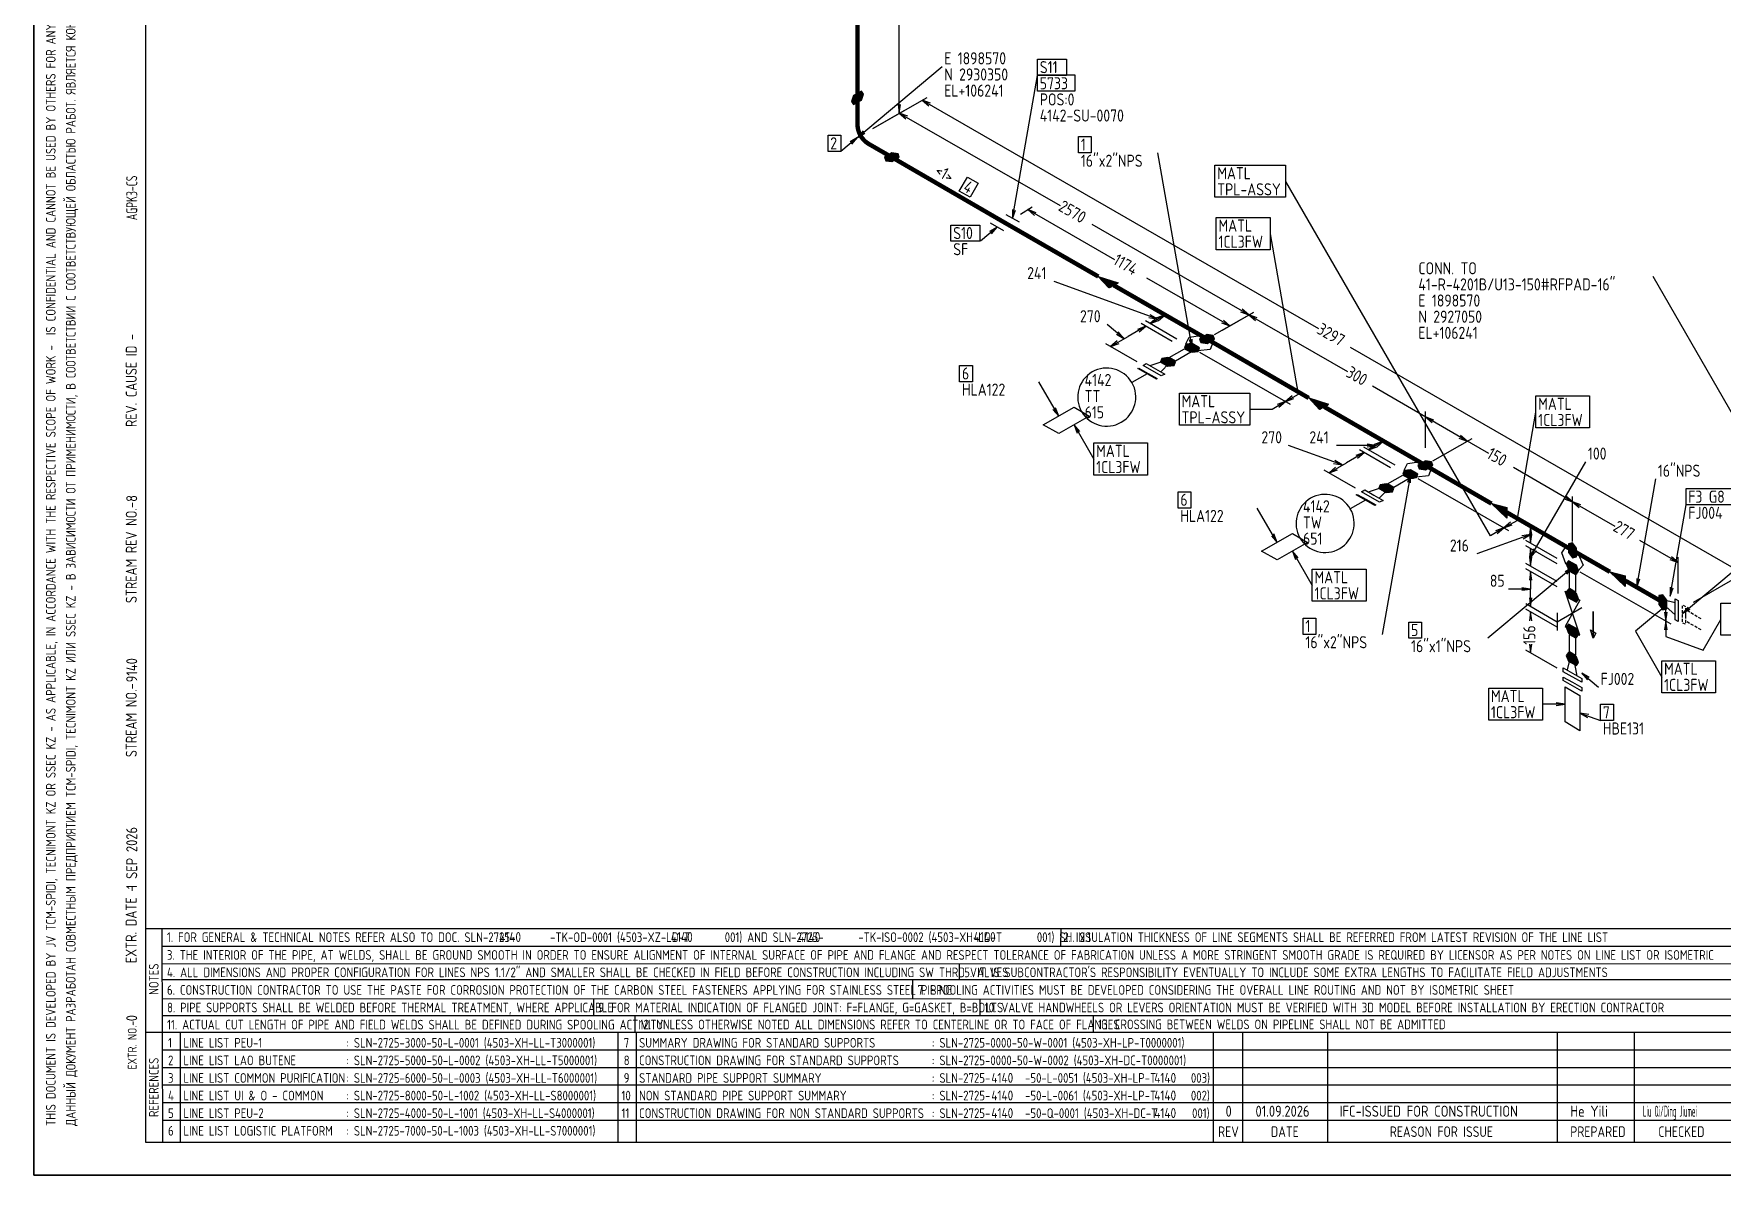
# Model space of a CAD drawing. Extents: x 0 to 594, y 0 to 420.
# Drawn here: x 0 to 383.5, y 0 to 259.4 of the extents above; entities that cross this region are included whole.
import ezdxf

# ---------------------------------------------------------------- set-up
doc = ezdxf.new("R2010")
doc.units = 0
doc.header["$MEASUREMENT"] = 0
doc.linetypes.add('BORDER_2012_SLN$0$8001.Solid', pattern=[0])
doc.linetypes.add('GT100', pattern=[1, 0.666667, -0.333333])
for name, color, linetype, lineweight in [('BORDER_2012_SLN$0$BG_01', 7, 'BORDER_2012_SLN$0$8001.Solid', 25), ('BORDER_2012_SLN$0$BG_02', 7, 'BORDER_2012_SLN$0$8001.Solid', 25), ('BORDER_2012_SLN$0$BG_Level_1', 7, 'BORDER_2012_SLN$0$8001.Solid', 25), ('BORDER_2012_SLN$0$Level_1', 7, 'BORDER_2012_SLN$0$8001.Solid', 25), ('BORDER_2012_SLN$0$Level_18', 7, 'BORDER_2012_SLN$0$8001.Solid', 25)]:
    doc.layers.add(name, color=color, linetype=linetype, lineweight=lineweight)
doc.layers.add('GT_1', color=7, linetype='Continuous')
doc.styles.add('BORDER_2012_SLN$0$GOST type A', font='GOST type A')
doc.styles.add('HTX1', font='')
doc.styles.get('HTX1').set_extended_font_data('GOST type A')

# ---------------------------------------------------------------- blocks, each defined once
blk = doc.blocks.new('BORDER_2012_SLN')
at = {"layer": 'BORDER_2012_SLN$0$BG_Level_1', "color": 7, "lineweight": -3}
for p, q in [((402.7, 56), (25.4, 56)), ((29.11, 56), (29.22, 7.5)), ((233.25, 56), (233.24, 52)), ((402.7, 52), (29.1, 52)), ((402.7, 47.99), (29.16, 48.01)), ((210.22, 48), (210.22, 44.42)), ((402.7, 44.41), (29.17, 44.42)), ((199.61, 44.42), (199.61, 40.02)), ((402.7, 39.96), (29.15, 40.07)), ((127.1, 40.04), (127.1, 36.23)), ((214.87, 40.02), (214.87, 36.23)), ((136.5, 36.23), (136.5, 32.43)), ((240.64, 36.23), (240.64, 32.43)), ((33.22, 32.43), (33.22, 7.59)), ((132.63, 32.43), (132.63, 7.6)), ((136.8, 32.43), (136.8, 7.59))]:
    blk.add_line(p, q, dxfattribs=at)
at = {"layer": 'BORDER_2012_SLN$0$Level_1', "color": 7, "lineweight": -3}
for p, q in [((25.4, 412.5), (25.4, 7.5)), ((402.7, 36.23), (29.15, 36.23)), ((402.7, 32.43), (25.4, 32.43)), ((267.9, 32.43), (267.91, 7.5)), ((274.59, 7.5), (274.59, 32.43)), ((293.91, 7.5), (293.91, 32.43)), ((346.11, 7.5), (346.11, 32.43)), ((363.55, 7.5), (363.55, 32.43)), ((402.7, 28.43), (29.17, 28.43)), ((402.7, 24.43), (29.18, 24.43)), ((402.7, 20.43), (29.19, 20.43)), ((402.7, 16.43), (29.2, 16.43)), ((402.7, 12.43), (29.2, 12.43)), ((25.4, 7.5), (588.6, 7.5))]:
    blk.add_line(p, q, dxfattribs=at)
at = {"layer": 'BORDER_2012_SLN$0$Level_18', "color": 7, "lineweight": -3, "flags": 128}
blk.add_lwpolyline([(0, 0), (0, 420), (594, 420), (594, 0)], close=True, dxfattribs=at)
at = {"color": 7, "char_height": 2.2, "attachment_point": 1, "style": 'BORDER_2012_SLN$0$GOST type A'}
for s, insert in [('{\\l\\fGOST type A|b0|i0;\\T1;1}', (30.5, 31.2)), ('{\\l\\fGOST type A|b0|i0;\\T1;: SLN-2725-3000-50-L-0001 (4503-XH-LL-T3000001)}', (71, 31.2)), ('{\\l\\fGOST type A|b0|i0;\\T1;7}', (134, 31.2)), ('{\\l\\fGOST type A|b0|i0;\\T1;SUMMARY DRAWING FOR STANDARD SUPPORTS}', (137.5, 31.2)), ('{\\l\\fGOST type A|b0|i0;\\T1;: SLN-2725-0000-50-W-0001 (4503-XH-LP-T0000001)}', (204, 31.2)), ('{\\l\\fGOST type A|b0|i0;\\T1;2}', (30.5, 27.2)), ('{\\l\\fGOST type A|b0|i0;\\T1;LINE LIST LAO BUTENE}', (34, 27.2)), ('{\\l\\fGOST type A|b0|i0;\\T1;: SLN-2725-5000-50-L-0002 (4503-XH-LL-T5000001)}', (71, 27.2)), ('{\\l\\fGOST type A|b0|i0;\\T1;8}', (134, 27.2)), ('{\\l\\fGOST type A|b0|i0;\\T1;CONSTRUCTION DRAWING FOR STANDARD SUPPORTS}', (137.5, 27.2)), ('{\\l\\fGOST type A|b0|i0;\\T1;: SLN-2725-0000-50-W-0002 (4503-XH-DC-T0000001)}', (204, 27.2)), ('{\\l\\fGOST type A|b0|i0;\\T1;3}', (30.5, 23.2)), ('{\\l\\fGOST type A|b0|i0;\\T1;LINE LIST COMMON PURIFICATION}', (34, 23.2)), ('{\\l\\fGOST type A|b0|i0;\\T1;: SLN-2725-6000-50-L-0003 (4503-XH-LL-T6000001)}', (71, 23.2)), ('{\\l\\fGOST type A|b0|i0;\\T1;9}', (134, 23.2)), ('{\\C256;STANDARD PIPE SUPPORT SUMMARY}', (137.5, 23.2)), ('{\\fGOST type A|b0|i0|c0|p34;: SLN-2725-       -50-L-0051 (4503-XH-LP-T       003)}', (204, 23.2)), ('{\\l\\fGOST type A|b0|i0;\\T1;4}', (30.5, 19.2)), ('{\\l\\fGOST type A|b0|i0;\\T1;LINE LIST UI & O - COMMON}', (34, 19.2)), ('{\\l\\fGOST type A|b0|i0;\\T1;: SLN-2725-8000-50-L-1002 (4503-XH-LL-S8000001)}', (71, 19.2)), ('{\\l\\fGOST type A|b0|i0;\\T1;10}', (133.5, 19.2)), ('{\\l\\fGOST type A|b0|i0;\\T1;NON STANDARD PIPE SUPPORT SUMMARY}', (137.5, 19.2)), ('{\\fGOST type A|b0|i0|c0|p34;: SLN-2725-       -50-L-0061 (4503-XH-LP-T       002)}', (204, 19.2)), ('{\\l\\fGOST type A|b0|i0;\\T1;: SLN-2725-4000-50-L-1001 (4503-XH-LL-S4000001)}', (71, 15.2)), ('{\\fGOST type A|b0|i0|c0|p34;: SLN-2725-       -50-Q-0001 (4503-XH-DC-T       001)}', (204, 15.2)), ('{\\l\\fGOST type A|b0|i0;\\T1;5}', (30.5, 15.2)), ('{\\l\\fGOST type A|b0|i0;\\T1;LINE LIST PEU-2}', (34, 15.2)), ('{\\l\\fGOST type A|b0|i0;\\T1;11}', (133.5, 15.2)), ('{\\C256;CONSTRUCTION DRAWING FOR NON STANDARD SUPPORTS}', (137.5, 15.2)), ('{\\l\\fGOST type A|b0|i0;\\T1;6}', (30.5, 11.2)), ('{\\l\\fGOST type A|b0|i0;\\T1;LINE LIST LOGISTIC PLATFORM}', (34, 11.2)), ('{\\l\\fGOST type A|b0|i0;\\T1;: SLN-2725-7000-50-L-1003 (4503-XH-LL-S7000001)}', (71, 11.2))]:
    blk.add_mtext(s, dxfattribs=dict(at, insert=insert))
at = {"layer": 'BORDER_2012_SLN$0$BG_01', "color": 7, "attachment_point": 1, "rotation": 90, "style": 'BORDER_2012_SLN$0$GOST type A'}
for s, insert, char_height in [('{\\fGOST type A|b0|i0|c134|p34;\\W1.01;ДАННЫЙ ДОКУМЕНТ РАЗРАБОТАН СОВМЕСТНЫМ ПРЕДПРИЯТИЕМ \\fGOST type A|b0|i0|c0|p34;TCM-SPIDI, TECNIMONT KZ \\fGOST type A|b0|i0|c134|p34;ИЛИ \\fGOST type A|b0|i0|c0|p34;SSEC KZ - \\fGOST type A|b0|i0|c134|p34;В ЗАВИСИМОСТИ ОТ ПРИМЕНИМОСТИ\\fGOST type A|b0|i0|c0|p34;, \\fGOST type A|b0|i0|c134|p34;В СООТВЕТСТВИИ С СООТВЕТСТВУЮЩЕЙ ОБЛАСТЬЮ РАБОТ\\fGOST type A|b0|i0|c0|p34;. \\fGOST type A|b0|i0|c134|p34;ЯВЛЯЕТСЯ КОНФИДЕНЦИАЛЬНЫМ И НЕ МОЖЕТ БЫТЬ ИСПОЛЬЗОВАН ДРУГИМИ ЛИЦАМИ ДЛЯ КАКИХ\\fGOST type A|b0|i0|c0|p34;-\\fGOST type A|b0|i0|c134|p34;ЛИБО ЦЕЛЕЙ\\fGOST type A|b0|i0|c0|p34;, \\fGOST type A|b0|i0|c134|p34;КРОМЕ ПРОЕКТА \\fGOST type A|b0|i0|c0|p34;SILLENO.}', (7.3, 11.21), 2.2), ('{\\l\\fGOST type A|b0|i0;\\T1;EXTR. DATE -}', (20.86, 48.18), 2.5), ('{\\l\\fGOST type A|b0|i0;\\T1;EXTR. NO.-}', (21.36, 24.02), 2)]:
    blk.add_mtext(s, dxfattribs=dict(at, insert=insert, char_height=char_height))
at = {"layer": 'BORDER_2012_SLN$0$BG_01', "color": 7, "insert": (2.76, 11.2), "char_height": 2.2, "attachment_point": 1, "rotation": 90, "line_spacing_factor": 1.090909, "style": 'BORDER_2012_SLN$0$GOST type A'}
blk.add_mtext('{\\fGOST type A|b0|i0|c0|p34;\\W1.01;THIS DOCUMENT IS DEVELOPED BY JV TCM-SPIDI, TECNIMONT KZ OR SSEC KZ - AS APPLICABLE, IN ACCORDANCE WITH THE RESPECTIVE SCOPE OF WORK -  IS CONFIDENTIAL AND CANNOT BE USED BY OTHERS FOR ANY PURPOSE OTHER THAN THE SILLENO PROJECT}', dxfattribs=at)
at = {"layer": 'BORDER_2012_SLN$0$BG_02', "color": 7, "char_height": 2.5, "attachment_point": 1, "rotation": 90, "style": 'BORDER_2012_SLN$0$GOST type A'}
for s, insert in [('{\\l\\fGOST type A|b0|i0;\\T1;REV. CAUSE ID - }', (20.9, 170)), ('{\\l\\fGOST type A|b0|i0;\\T1;STREAM REV NO.-}', (20.9, 130)), ('{\\l\\fGOST type A|b0|i0;\\T1;STREAM NO.-}', (20.9, 95))]:
    blk.add_mtext(s, dxfattribs=dict(at, insert=insert))
at = {"layer": 'BORDER_2012_SLN$0$BG_Level_1', "color": 7, "attachment_point": 1, "style": 'BORDER_2012_SLN$0$GOST type A'}
for s, insert, char_height in [('{\\fGOST type A|b0|i0|c0|p34;\\C256; 1. FOR GENERAL & TECHNICAL NOTES REFER ALSO TO DOC. SLN-2725-       -TK-OD-0001 (4503-XZ-LD-T       001) AND SLN-2725-       -TK-ISO-0002 (4503-XH-LD-T       001) SH. 2.1}', (29.11, 55.19), 2.2), ('{\\fGOST type A|b0|i0|c0|p34;\\C256;2. INSULATION THICKNESS OF LINE SEGMENTS SHALL BE REFERRED FROM LATEST REVISION OF THE LINE LIST}', (233.84, 55.19), 2.2), ('{\\fGOST type A|b0|i0|c0|p34;\\C256; 3. THE INTERIOR OF THE PIPE, AT WELDS, SHALL BE GROUND SMOOTH IN ORDER TO ENSURE ALIGNMENT OF INTERNAL SURFACE OF PIPE AND FLANGE AND RESPECT TOLERANCE OF FABRICATION UNLESS A MORE STRINGENT SMOOTH GRADE IS REQUIRED BY LICENSOR AS PER NOTES ON LINE LIST OR ISOMETRIC}', (29.12, 51.15), 2.2), ('{\\fGOST type A|b0|i0|c0|p34;\\C256; 4. ALL DIMENSIONS AND PROPER CONFIGURATION FOR LINES NPS 1.1/2" AND SMALLER SHALL BE CHECKED IN FIELD BEFORE CONSTRUCTION INCLUDING SW THRD VALVES}', (29.13, 47.2), 2.2), ("{\\C256; 5. IT IS SUBCONTRACTOR'S RESPONSIBILITY EVENTUALLY TO INCLUDE SOME EXTRA LENGTHS TO FACILITATE FIELD ADJUSTMENTS}", (210.22, 47.2), 2.2), ('{\\C256; 6. CONSTRUCTION CONTRACTOR TO USE THE PASTE FOR CORROSION PROTECTION OF THE CARBON STEEL FASTENERS APPLYING FOR STAINLESS STEEL PIPING}', (29.14, 43.2), 2.2), ('{\\C256; 7. SPOOLING ACTIVITIES MUST BE DEVELOPED CONSIDERING THE OVERALL LINE ROUTING AND NOT BY ISOMETRIC SHEET}', (199.61, 43.2), 2.2), ('{\\C256; 8. PIPE SUPPORTS SHALL BE WELDED BEFORE THERMAL TREATMENT, WHERE APPLICABLE}', (29.15, 39.2), 2.2), ('{\\C256; 9. FOR MATERIAL INDICATION OF FLANGED JOINT: F=FLANGE, G=GASKET, B=BOLTS}', (127.1, 39.2), 2.2), ('{\\C256; 10. VALVE HANDWHEELS OR LEVERS ORIENTATION MUST BE VERIFIED WITH 3D MODEL BEFORE INSTALLATION BY ERECTION CONTRACTOR}', (214.87, 39.2), 2.2), ('{\\C256; 11. ACTUAL CUT LENGTH OF PIPE AND FIELD WELDS SHALL BE DEFINED DURING SPOOLING ACTIVITY}', (29.16, 35.32), 2.2), ('{\\C256; 12. UNLESS OTHERWISE NOTED ALL DIMENSIONS REFER TO CENTERLINE OR TO FACE OF FLANGES}', (136.5, 35.35), 2.2), ('{\\C256; 13. CROSSING BETWEEN WELDS ON PIPELINE SHALL NOT BE ADMITTED}', (240.64, 35.38), 2.2), ('{\\l\\fGOST type A|b0|i0;\\T1;LINE LIST PEU-1}', (34, 31.2), 2.2), ('{\\l\\fGOST type A|b0|i0;\\T1;REV}', (269, 11.1), 2.4), ('{\\l\\fGOST type A|b0|i0;\\T1;DATE}', (281, 11.1), 2.4), ('{\\l\\fGOST type A|b0|i0;\\T1;REASON FOR ISSUE}', (308, 11.1), 2.4), ('{\\l\\fGOST type A|b0|i0;\\T1;PREPARED}', (349, 11.1), 2.4), ('{\\l\\fGOST type A|b0|i0;\\T1;CHECKED}', (369, 11.1), 2.4)]:
    blk.add_mtext(s, dxfattribs=dict(at, insert=insert, char_height=char_height))
at = {"layer": 'BORDER_2012_SLN$0$BG_Level_1', "color": 7, "char_height": 2.2, "attachment_point": 1, "rotation": 90, "style": 'BORDER_2012_SLN$0$GOST type A'}
for s, insert in [('{\\l\\fGOST type A|b0|i0;\\T1;NOTES}', (26.15, 40.99)), ('{\\l\\fGOST type A|b0|i0;\\T1;REFERENCES}', (26.15, 13.23))]:
    blk.add_mtext(s, dxfattribs=dict(at, insert=insert))

msp = doc.modelspace()

# ---------------------------------------------------------------- linework, layer by layer
at = {"layer": 'GT_1', "flags": 128}
for points in [[(0, 0), (594, 0), (594, 420), (0, 420), (0, 0)], [(196.6, 241.3), (196.6, 288.5)], [(228, 253.6), (234.6, 253.6), (234.6, 249.9), (228, 249.9), (228, 253.6)], [(187.1, 235.8), (206.3, 251.9)], [(222.3, 217.4), (228, 249.9)], [(228, 250), (236.5, 250), (236.5, 246.3), (228, 246.3), (228, 250)], [(186.2, 245.3), (185.7, 244), (186.2, 243.3), (188, 244.3), (188.5, 245.6), (188, 246.3), (186.2, 245.3)], [(186.74, 245.6), (188.5, 245.6)], [(187.1, 245.8), (188.357, 245.8)], [(187.46, 246), (188.214, 246)], [(185.7, 244), (187.46, 244)], [(185.777, 244.2), (187.82, 244.2)], [(185.843, 243.8), (187.1, 243.8)], [(185.854, 244.4), (188.038, 244.4)], [(185.931, 244.6), (188.115, 244.6)], [(185.986, 243.6), (186.74, 243.6)], [(186.008, 244.8), (188.192, 244.8)], [(186.085, 245), (188.269, 245)], [(186.162, 245.2), (188.346, 245.2)], [(186.38, 245.4), (188.423, 245.4)], [(190.6, 237.8), (202.9, 244.9)], [(190.6, 237.8), (197.7, 241.9)], [(190.6, 237.8), (197.7, 241.9)], [(196.3, 243.3), (196.6, 241.3), (196.9, 243.3)], [(203.7, 243.6), (201.8, 244.3), (203.3, 243)], [(201.8, 244.3), (291.8, 192.4)], [(198.5, 240.6), (196.6, 241.3), (198.1, 240)], [(196.6, 241.3), (233.1, 220.3)], [(180.4, 236.3), (183.3, 236.3), (183.3, 232.6), (180.4, 232.6), (180.4, 236.3)], [(187.1, 235.8), (183.3, 232.6)], [(185.8, 234.3), (187.1, 235.8), (185.4, 234.8)], [(188.4, 237.3), (187.1, 235.8), (188.8, 236.8)], [(237.3, 236), (240.2, 236), (240.2, 232.3), (237.3, 232.3), (237.3, 236)], [(193.2, 231.3), (193.5, 230.5), (194.9, 230.3), (196.6, 231.3), (196.3, 232.1), (194.9, 232.3), (193.2, 231.3)], [(193.238, 231.2), (196.43, 231.2)], [(193.313, 231), (196.09, 231)], [(193.37, 231.4), (196.563, 231.4)], [(193.388, 230.8), (195.75, 230.8)], [(193.463, 230.6), (195.41, 230.6)], [(193.71, 231.6), (196.488, 231.6)], [(194.05, 231.8), (196.413, 231.8)], [(194.2, 230.4), (195.07, 230.4)], [(194.39, 232), (196.338, 232)], [(194.73, 232.2), (195.6, 232.2)], [(263.1, 188), (255.3, 232.3)], [(212.1, 226.8), (214.5, 225.4), (212.7, 222.2), (210.2, 223.6), (212.1, 226.8)], [(268.3, 229.5), (284.3, 229.5), (284.3, 222.2), (268.3, 222.2), (268.3, 229.5)], [(330.9, 145.3), (284.4, 225.8)], [(222.3, 219.4), (222.3, 217.4), (223, 219.3)], [(224.1, 218.4), (226.8, 220)], [(227.7, 218.7), (225.8, 219.4), (227.3, 218.1)], [(225.8, 219.4), (245.5, 208.1)], [(208.3, 215.9), (214.9, 215.9), (214.9, 212.2), (208.3, 212.2), (208.3, 215.9)], [(218.8, 215.4), (215, 212.2)], [(217.5, 213.9), (218.8, 215.4), (217.1, 214.4)], [(220.3, 214.6), (217.3, 216.3)], [(220.3, 214.6), (217.3, 216.3)], [(220.8, 218.3), (223.8, 216.6)], [(220.8, 218.3), (223.8, 216.6)], [(276, 195.5), (240.4, 216)], [(268.6, 217.6), (280.8, 217.6), (280.8, 210.3), (268.6, 210.3), (268.6, 217.6)], [(287.3, 177.5), (280.9, 213.9)], [(245.3, 202.2), (244.2, 201.6), (241.8, 204.2), (246.3, 202.8), (244.3, 201.6), (242.2, 204), (246.2, 202.7), (244.5, 201.7), (242.5, 203.8), (246.1, 202.6), (244.6, 201.8), (242.9, 203.6), (245.9, 202.6), (244.7, 201.9), (243.2, 203.4), (245.8, 202.5), (244.9, 202), (243.5, 203.2), (245.6, 202.4), (245, 202), (243.8, 203.1), (245.5, 202.3), (245.2, 202.1), (244.2, 202.9), (245.4, 202.2), (245.3, 202.2), (241.8, 204.2)], [(271.7, 193), (252.8, 203.8)], [(374.5, 127.6), (399.8, 148.8), (367.8, 204.2)], [(255.3, 194.5), (231.8, 203.1)], [(263, 192), (255.9, 196.1)], [(268.2, 191), (277.1, 196.1)], [(270, 192), (277.1, 196.1)], [(274.1, 196.2), (276, 195.5), (274.5, 196.8)], [(247.6, 190.1), (243.8, 193.3)], [(252.6, 192.9), (248.6, 190.6)], [(251.1, 191.6), (252.6, 192.9), (250.7, 192.2)], [(258.6, 189.4), (251.5, 193.5)], [(259.6, 190), (252.5, 194.1)], [(253.3, 194.9), (255.3, 194.5), (253.6, 195.5)], [(255.1, 194.8), (253.6, 193.5), (255.5, 194.2)], [(253.6, 193.5), (255.3, 194.5)], [(255.5, 194.2), (257, 195.5), (255.1, 194.8)], [(257, 195.5), (255.3, 194.5)], [(268.2, 191), (272.7, 193.6)], [(269.8, 193.7), (271.7, 193), (270.2, 194.3)], [(277.9, 194.8), (276, 195.5), (277.5, 194.2)], [(276, 195.5), (298.4, 182.6)], [(250.6, 184.8), (243.5, 188.9)], [(244.6, 188.3), (248.6, 190.6)], [(246.1, 189.6), (244.6, 188.3), (246.5, 189)], [(245.9, 191.1), (247.6, 190.1), (246.3, 191.6)], [(263.1, 187), (264.5, 187.2), (264.8, 188), (263.1, 189), (261.7, 188.8), (261.4, 188), (263.1, 187)], [(261.4, 188), (264.8, 188)], [(261.475, 188.2), (264.46, 188.2)], [(261.55, 188.4), (264.12, 188.4)], [(261.625, 188.6), (263.78, 188.6)], [(266.5, 190), (267.8, 189.2), (267.2, 187.6), (264.4, 187.3), (261.7, 188.9), (262.4, 190.4), (265, 190.8), (266.5, 190)], [(261.7, 188.8), (263.44, 188.8)], [(262.4, 189.9), (263.1, 188), (263.1, 190)], [(264.8, 190), (265.1, 189.2), (266.5, 189), (268.2, 190), (267.9, 190.8), (266.5, 191), (264.8, 190)], [(264.8, 190), (268.2, 190)], [(264.875, 189.8), (267.86, 189.8)], [(264.95, 189.6), (267.52, 189.6)], [(265.025, 189.4), (267.18, 189.4)], [(265.1, 189.2), (266.84, 189.2)], [(265.14, 190.2), (268.125, 190.2)], [(265.48, 190.4), (268.05, 190.4)], [(265.82, 190.6), (267.975, 190.6)], [(266.16, 190.8), (267.9, 190.8)], [(388.2, 136.7), (299.1, 188.1)], [(254.8, 183.2), (256.9, 182), (256.1, 181.6), (252, 184), (252.7, 184.4), (254.8, 183.2)], [(255.9, 182.5), (258, 184.6), (257.1, 185.1), (253.5, 183.9)], [(257.6, 183.8), (259, 184), (259.3, 184.8), (257.6, 185.8), (256.2, 185.6), (255.9, 184.8), (257.6, 183.8)], [(255.9, 184.8), (259.3, 184.8)], [(255.975, 185), (258.96, 185)], [(256.05, 185.2), (258.62, 185.2)], [(256.125, 185.4), (258.28, 185.4)], [(256.2, 185.6), (257.94, 185.6)], [(256.24, 184.6), (259.225, 184.6)], [(256.58, 184.4), (259.15, 184.4)], [(256.92, 184.2), (259.075, 184.2)], [(262.1, 187.4), (262.8, 187), (259.3, 185), (257.9, 185.8), (261.4, 187.8), (262.1, 187.4)], [(261.74, 187.8), (264.725, 187.8)], [(262.08, 187.6), (264.65, 187.6)], [(262.42, 187.4), (264.575, 187.4)], [(262.76, 187.2), (264.5, 187.2)], [(264.8, 187), (285.4, 175.2)], [(264.8, 187), (285.4, 175.2)], [(210.3, 184), (213.2, 184), (213.2, 180.3), (210.3, 180.3), (210.3, 184)], [(232.8, 172.5), (228.3, 180.3)], [(252.9, 182.1), (249.4, 180.1)], [(253.1, 182.2), (255.2, 181), (255, 180.9), (250.8, 183.3), (251, 183.4), (253.1, 182.2)], [(257.26, 184), (259, 184)], [(260.2, 177.7), (276.2, 177.7), (276.2, 170.4), (260.2, 170.4), (260.2, 177.7)], [(284.3, 175.8), (287.3, 177.5)], [(285.8, 177.1), (284.3, 175.8), (286.2, 176.5)], [(293.1, 174.6), (292, 174), (289.6, 176.6), (294.1, 175.2), (292.1, 174), (290, 176.4), (294, 175.1), (292.3, 174.1), (290.3, 176.2), (293.9, 175), (292.4, 174.2), (290.7, 176), (293.7, 175), (292.5, 174.3), (291, 175.8), (293.6, 174.9), (292.7, 174.4), (291.3, 175.6), (293.4, 174.8), (292.8, 174.4), (291.6, 175.5), (293.3, 174.7), (293, 174.5), (292, 175.3), (293.2, 174.6), (293.1, 174.6), (289.6, 176.6)], [(325.6, 166.8), (304.1, 179.3)], [(341.2, 177.1), (353.4, 177.1), (353.4, 169.8), (341.2, 169.8), (341.2, 177.1)], [(238, 173.5), (239.7, 172.5), (232.8, 168.5), (229.3, 170.5), (236.3, 174.5), (238, 173.5)], [(231.5, 174), (232.8, 172.5), (232.1, 174.4)], [(281.3, 174), (276.3, 174)], [(284.3, 175.8), (281.3, 174)], [(282.8, 174.5), (284.3, 175.8), (282.4, 175.1)], [(316.1, 165.3), (316.1, 173.5)], [(336.9, 148.8), (341.2, 173.4)], [(237.6, 169), (236.3, 170.5), (237, 168.6)], [(236.3, 170.5), (240.8, 162.7)], [(318, 171.6), (316.1, 172.3), (317.6, 171)], [(316.1, 172.3), (330.4, 164.1)], [(240.8, 166.4), (253, 166.4), (253, 159.1), (240.8, 159.1), (240.8, 166.4)], [(297.2, 161.4), (285, 165.8)], [(304.9, 165.8), (295.9, 165.8)], [(309.2, 161.3), (302.1, 165.4)], [(302.9, 165.5), (304.9, 165.8), (302.9, 166.1)], [(304.7, 166.1), (303.2, 164.8), (305.1, 165.5)], [(303.2, 164.8), (304.9, 165.8)], [(305.1, 165.5), (306.6, 166.8), (304.7, 166.1)], [(306.6, 166.8), (304.9, 165.8)], [(312.6, 163.3), (305.5, 167.4)], [(317.8, 162.3), (326.7, 167.4)], [(323.7, 167.5), (325.6, 166.8), (324.1, 168.1)], [(294.2, 159.6), (298.2, 161.9)], [(295.2, 161.7), (297.2, 161.4), (295.5, 162.4)], [(302.2, 164.2), (298.2, 161.9)], [(300.7, 162.9), (302.2, 164.2), (300.3, 163.5)], [(308.2, 160.7), (301.1, 164.8)], [(316.1, 161.3), (317.4, 160.5), (316.8, 158.9), (314, 158.6), (311.3, 160.2), (312, 161.7), (314.6, 162.1), (316.1, 161.3)], [(314.4, 161.3), (314.7, 160.5), (316.1, 160.3), (317.8, 161.3), (317.5, 162.1), (316.1, 162.3), (314.4, 161.3)], [(314.438, 161.2), (317.63, 161.2)], [(314.57, 161.4), (317.763, 161.4)], [(314.91, 161.6), (317.688, 161.6)], [(315.25, 161.8), (317.613, 161.8)], [(315.59, 162), (317.538, 162)], [(315.93, 162.2), (316.8, 162.2)], [(340, 140.4), (352.5, 162.1)], [(300.2, 156.1), (293.1, 160.2)], [(295.7, 160.9), (294.2, 159.6), (296.1, 160.3)], [(312.7, 159.3), (306.3, 122.9)], [(311.7, 158.7), (312.4, 158.3), (308.9, 156.3), (307.5, 157.1), (311, 159.1), (311.7, 158.7)], [(312.7, 158.3), (314.1, 158.5), (314.4, 159.3), (312.7, 160.3), (311.3, 160.1), (311, 159.3), (312.7, 158.3)], [(311.037, 159.4), (314.23, 159.4)], [(311.112, 159.6), (313.89, 159.6)], [(311.17, 159.2), (314.362, 159.2)], [(311.187, 159.8), (313.55, 159.8)], [(311.262, 160), (313.21, 160)], [(311.51, 159), (314.287, 159)], [(311.85, 158.8), (314.212, 158.8)], [(312, 160.2), (312.87, 160.2)], [(312.7, 157.3), (312.7, 159.3), (312, 157.4)], [(312.19, 158.6), (314.137, 158.6)], [(312.53, 158.4), (313.4, 158.4)], [(314.4, 158.3), (335, 146.5)], [(314.4, 158.3), (335, 146.5)], [(314.513, 161), (317.29, 161)], [(314.588, 160.8), (316.95, 160.8)], [(314.663, 160.6), (316.61, 160.6)], [(315.4, 160.4), (316.27, 160.4)], [(349.5, 153), (336.1, 160.8)], [(364.1, 133.6), (368.4, 158.2)], [(259.9, 155.3), (262.8, 155.3), (262.8, 151.6), (259.9, 151.6), (259.9, 155.3)], [(302.7, 153.5), (304.8, 152.3), (304.6, 152.2), (300.4, 154.6), (300.6, 154.7), (302.7, 153.5)], [(304.4, 154.5), (306.5, 153.3), (305.7, 152.9), (301.6, 155.3), (302.3, 155.7), (304.4, 154.5)], [(305.5, 153.8), (307.6, 155.9), (306.7, 156.4), (303.1, 155.2)], [(307.2, 155.1), (308.6, 155.3), (308.9, 156.1), (307.2, 157.1), (305.8, 156.9), (305.5, 156.1), (307.2, 155.1)], [(305.537, 156.2), (308.73, 156.2)], [(305.612, 156.4), (308.39, 156.4)], [(305.67, 156), (308.862, 156)], [(305.687, 156.6), (308.05, 156.6)], [(305.762, 156.8), (307.71, 156.8)], [(306.01, 155.8), (308.787, 155.8)], [(306.35, 155.6), (308.712, 155.6)], [(306.5, 157), (307.37, 157)], [(306.69, 155.4), (308.637, 155.4)], [(307.03, 155.2), (307.9, 155.2)], [(347.6, 153.7), (349.5, 153), (348, 154.3)], [(349.5, 146), (349.5, 154.2)], [(349.5, 144), (349.5, 154.2)], [(375.3, 156), (391.3, 156), (391.3, 152.3), (375.3, 152.3), (375.3, 156)], [(282.4, 143.8), (277.9, 151.6)], [(302.5, 153.4), (299, 151.4)], [(334.6, 150.6), (334.6, 149.3), (331.1, 152.6), (334.6, 151.7), (334.6, 149.5), (331.5, 152.4), (334.6, 151.6), (334.6, 149.6), (331.8, 152.2), (334.6, 151.5), (334.6, 149.8), (332.2, 152), (334.6, 151.3), (334.6, 150), (332.5, 151.8), (334.6, 151.2), (334.6, 150.1), (332.8, 151.6), (334.6, 151), (334.6, 150.3), (333.1, 151.5), (334.6, 150.8), (334.6, 150.4), (333.5, 151.3), (334.6, 150.7), (334.6, 150.6), (331.1, 152.6)], [(351.4, 152.3), (349.5, 153), (351, 151.7)], [(349.5, 153), (359.1, 147.5)], [(371.7, 131.6), (375.3, 152.3)], [(287.6, 144.8), (289.3, 143.8), (282.4, 139.8), (278.9, 141.8), (285.9, 145.8), (287.6, 144.8)], [(333.9, 147.1), (330.9, 145.3)], [(332.4, 145.8), (333.9, 147.1), (332, 146.4)], [(333.9, 147.1), (336.9, 148.8)], [(335.4, 148.4), (333.9, 147.1), (335.8, 147.8)], [(346, 144), (338.9, 148.1)], [(340.3, 145.5), (340, 147.5), (339.7, 145.5)], [(340, 147.5), (340, 145.6)], [(281.1, 145.3), (282.4, 143.8), (281.7, 145.7)], [(340, 145.6), (327.8, 141.2)], [(338.3, 144.6), (340, 145.6), (338, 145.3)], [(346, 140.1), (338.9, 144.2)], [(346, 138.9), (338.9, 143)], [(339.7, 145.6), (340, 143.6), (340.3, 145.6)], [(340.3, 140.4), (340, 142.4), (339.7, 140.4)], [(340, 143.6), (340, 145.6)], [(340, 142.4), (340, 140.4)], [(340.7, 142.3), (340, 140.4), (341.3, 141.9)], [(349.5, 142), (350.8, 141.2), (351.9, 138.6), (350.8, 137.3), (348, 138.9), (347.1, 141.4), (348, 142.8), (349.5, 142)], [(348.6, 141.5), (349.5, 140.3), (350.4, 140.5), (350.4, 142.5), (349.5, 143.7), (348.6, 143.5), (348.6, 141.5)], [(348.6, 143.4), (349.725, 143.4)], [(348.6, 143.2), (349.875, 143.2)], [(348.6, 143), (350.025, 143)], [(348.6, 142.8), (350.175, 142.8)], [(348.6, 142.6), (350.325, 142.6)], [(348.6, 142.4), (350.4, 142.4)], [(348.6, 142.2), (350.4, 142.2)], [(348.6, 142), (350.4, 142)], [(349.05, 143.6), (349.575, 143.6)], [(373.5, 139.2), (364.8, 144.2)], [(287.2, 140.3), (285.9, 141.8), (286.6, 139.9)], [(285.9, 141.8), (290.4, 134)], [(349.5, 138.1), (330.3, 122)], [(346, 134.9), (338.9, 139)], [(339.7, 140.4), (340, 138.4), (340.3, 140.4)], [(340, 138.4), (340, 140.4)], [(348.2, 136.6), (349.5, 138.1), (347.8, 137.1)], [(350.4, 136.6), (350.9, 137.3), (350.4, 138.6), (348.6, 139.6), (348.1, 138.9), (348.6, 137.6), (350.4, 136.6)], [(348.138, 138.8), (350.04, 138.8)], [(348.171, 139), (349.68, 139)], [(348.215, 138.6), (350.4, 138.6)], [(348.292, 138.4), (350.477, 138.4)], [(348.314, 139.2), (349.32, 139.2)], [(348.369, 138.2), (350.554, 138.2)], [(348.457, 139.4), (348.96, 139.4)], [(348.6, 141.8), (350.4, 141.8)], [(348.6, 141.6), (350.4, 141.6)], [(348.675, 141.4), (350.4, 141.4)], [(348.825, 141.2), (350.4, 141.2)], [(348.975, 141), (350.4, 141)], [(349.125, 140.8), (350.4, 140.8)], [(349.275, 140.6), (350.4, 140.6)], [(349.425, 140.4), (349.95, 140.4)], [(371.6, 139.9), (373.5, 139.2), (372, 140.5)], [(373.5, 132.2), (373.5, 140.4)], [(290.4, 137.7), (302.6, 137.7), (302.6, 130.4), (290.4, 130.4), (290.4, 137.7)], [(346, 133.7), (338.9, 137.8)], [(340.3, 135.2), (340, 137.2), (339.7, 135.2)], [(340, 137.2), (340, 133.2)], [(348.446, 138), (350.631, 138)], [(348.523, 137.8), (350.708, 137.8)], [(348.6, 137.6), (350.785, 137.6)], [(349.5, 136.9), (350.2, 136.5), (350.2, 132.5), (348.8, 133.3), (348.8, 137.3), (349.5, 136.9)], [(348.96, 137.4), (350.862, 137.4)], [(349.32, 137.2), (350.829, 137.2)], [(349.68, 137), (350.686, 137)], [(350.04, 136.8), (350.543, 136.8)], [(351.2, 137.1), (371.8, 125.3)], [(351.2, 137.1), (371.8, 125.3)], [(361.5, 135.1), (361.5, 133.8), (358, 137.1), (361.5, 136.2), (361.5, 134), (358.4, 136.9), (361.5, 136.1), (361.5, 134.1), (358.7, 136.7), (361.5, 136), (361.5, 134.3), (359.1, 136.5), (361.5, 135.8), (361.5, 134.5), (359.4, 136.3), (361.5, 135.7), (361.5, 134.6), (359.7, 136.1), (361.5, 135.5), (361.5, 134.8), (360, 136), (361.5, 135.3), (361.5, 134.9), (360.4, 135.8), (361.5, 135.2), (361.5, 135.1), (358, 137.1)], [(364.1, 135.6), (364.1, 133.6), (364.8, 135.5)], [(377, 130.2), (389.3, 137.3)], [(340, 133.2), (335, 133.2)], [(338, 132.9), (340, 133.2), (338, 133.5)], [(339.7, 131.2), (340, 129.2), (340.3, 131.2)], [(340, 129.2), (340, 133.2)], [(349.5, 131.7), (351.2, 130.7), (347.8, 124.7), (351.2, 122.7), (347.8, 132.7), (349.5, 131.7)], [(350.4, 130.2), (350.9, 130.9), (350.4, 132.2), (348.6, 133.2), (348.1, 132.5), (348.6, 131.2), (350.4, 130.2)], [(348.138, 132.4), (350.04, 132.4)], [(348.171, 132.6), (349.68, 132.6)], [(348.215, 132.2), (350.4, 132.2)], [(348.292, 132), (350.477, 132)], [(348.314, 132.8), (349.32, 132.8)], [(348.369, 131.8), (350.554, 131.8)], [(348.446, 131.6), (350.631, 131.6)], [(348.457, 133), (348.96, 133)], [(348.523, 131.4), (350.708, 131.4)], [(348.6, 131.2), (350.785, 131.2)], [(348.96, 131), (350.862, 131)], [(349.32, 130.8), (350.829, 130.8)], [(349.68, 130.6), (350.686, 130.6)], [(350.04, 130.4), (350.543, 130.4)], [(369.1, 129.7), (370, 128.5), (370.9, 128.7), (370.9, 130.7), (370, 131.9), (369.1, 131.7), (369.1, 129.7)], [(369.1, 131.6), (370.225, 131.6)], [(369.1, 131.4), (370.375, 131.4)], [(369.1, 131.2), (370.525, 131.2)], [(369.1, 131), (370.675, 131)], [(369.1, 130.8), (370.825, 130.8)], [(369.1, 130.6), (370.9, 130.6)], [(369.1, 130.4), (370.9, 130.4)], [(369.55, 131.8), (370.075, 131.8)], [(372.8, 127.3), (370, 129.8), (370, 130.8), (372.8, 130.1)], [(371.7, 133.6), (371.7, 131.6), (372.4, 133.5)], [(373.5, 128.2), (373.5, 125.8), (372.8, 126.2), (372.8, 131), (373.5, 130.6), (373.5, 128.2)], [(288.3, 126.6), (291.2, 126.6), (291.2, 122.9), (288.3, 122.9), (288.3, 126.6)], [(346, 125.7), (338.9, 129.8)], [(346, 124.5), (338.9, 128.6)], [(340.3, 126), (340, 128), (339.7, 126)], [(340, 128), (340, 127.1)], [(351.6, 128.9), (346, 125.7)], [(346, 127.8), (346, 123.8)], [(354.2, 128.1), (354.2, 122), (353.6, 123.9), (354.8, 123.2), (354.2, 122), (354.2, 128.1)], [(370.7, 129.4), (363.8, 123.6), (369.8, 113.2)], [(369.1, 130.2), (370.9, 130.2)], [(369.1, 130), (370.9, 130)], [(369.1, 129.8), (370.9, 129.8)], [(369.175, 129.6), (370.9, 129.6)], [(369.325, 129.4), (370.9, 129.4)], [(369.475, 129.2), (370.9, 129.2)], [(369.625, 129), (370.9, 129)], [(369.775, 128.8), (370.9, 128.8)], [(369.925, 128.6), (370.45, 128.6)], [(370.4, 127.9), (370.7, 125.9), (371, 127.9)], [(370.7, 125.9), (370.7, 129.4)], [(375.8, 129.1), (374.5, 127.6), (376.2, 128.6)], [(383.2, 130), (399.2, 130), (399.2, 122.7), (383.2, 122.7), (383.2, 130)], [(312.3, 125.7), (315.2, 125.7), (315.2, 122), (312.3, 122), (312.3, 125.7)], [(350.4, 122.2), (350.9, 122.9), (350.4, 124.2), (348.6, 125.2), (348.1, 124.5), (348.6, 123.2), (350.4, 122.2)], [(348.138, 124.4), (350.04, 124.4)], [(348.171, 124.6), (349.68, 124.6)], [(348.215, 124.2), (350.4, 124.2)], [(348.292, 124), (350.477, 124)], [(348.314, 124.8), (349.32, 124.8)], [(348.369, 123.8), (350.554, 123.8)], [(348.446, 123.6), (350.631, 123.6)], [(348.457, 125), (348.96, 125)], [(348.523, 123.4), (350.708, 123.4)], [(348.6, 123.2), (350.785, 123.2)], [(349.5, 122.5), (350.2, 122.1), (350.2, 118.1), (348.8, 118.9), (348.8, 122.9), (349.5, 122.5)], [(348.96, 123), (350.862, 123)], [(349.32, 122.8), (350.829, 122.8)], [(371, 123.9), (370.7, 125.9), (370.4, 123.9)], [(370.7, 122.4), (379.2, 119.3), (383.2, 126.3)], [(370.7, 125.9), (370.7, 122.4)], [(346, 115.2), (338.9, 119.3)], [(339.7, 120.7), (340, 118.7), (340.3, 120.7)], [(340, 118.7), (340, 120.5)], [(349.68, 122.6), (350.686, 122.6)], [(350.04, 122.4), (350.543, 122.4)], [(349.5, 114.1), (351.6, 112.9), (351.6, 112), (347.4, 114.4), (347.4, 115.3), (349.5, 114.1)], [(350.4, 115.8), (350.9, 116.5), (350.4, 117.8), (348.6, 118.8), (348.1, 118.1), (348.6, 116.8), (350.4, 115.8)], [(348.138, 118), (350.04, 118)], [(348.171, 118.2), (349.68, 118.2)], [(348.215, 117.8), (350.4, 117.8)], [(348.292, 117.6), (350.477, 117.6)], [(350.6, 113.4), (349.9, 117.1), (349, 117.6), (348.3, 114.8)], [(348.314, 118.4), (349.32, 118.4)], [(348.369, 117.4), (350.554, 117.4)], [(348.446, 117.2), (350.631, 117.2)], [(348.457, 118.6), (348.96, 118.6)], [(348.523, 117), (350.708, 117)], [(348.6, 116.8), (350.785, 116.8)], [(348.96, 116.6), (350.862, 116.6)], [(349.32, 116.4), (350.829, 116.4)], [(349.68, 116.2), (350.686, 116.2)], [(350.04, 116), (350.543, 116)], [(369.8, 116.9), (382, 116.9), (382, 109.6), (369.8, 109.6), (369.8, 116.9)], [(349.5, 112), (351.6, 110.8), (351.6, 110), (347.4, 112.4), (347.4, 113.2), (349.5, 112)], [(353.3, 113.1), (351.6, 114.1), (352.9, 112.6)], [(351.6, 114.1), (355.4, 110.9)], [(330.5, 110.7), (342.7, 110.7), (342.7, 103.4), (330.5, 103.4), (330.5, 110.7)], [(349.5, 110), (351.2, 109), (351.2, 101), (347.8, 103), (347.8, 111), (349.5, 110)], [(347.8, 107), (342.8, 107)], [(345.8, 106.7), (347.8, 107), (345.8, 107.3)], [(353.2, 104.7), (351.2, 105), (352.9, 104)], [(351.2, 105), (355.9, 103.3)], [(355.9, 107), (358.8, 107), (358.8, 103.3), (355.9, 103.3), (355.9, 107)]]:
    msp.add_lwpolyline(points, dxfattribs=at)
at = {"layer": 'GT_1', "const_width": 1, "flags": 128}
for points in [[(187.1, 244.8), (187.1, 284.8)], [(187.1, 238.8), (187.1, 244.8)], [(194.9, 231.3), (189.7, 234.3)], [(220.6, 216.4), (194.9, 231.3)], [(241.8, 204.2), (220.6, 216.4)], [(266.5, 190), (245.3, 202.2)], [(289.6, 176.6), (266.5, 190)], [(316.1, 161.3), (293.1, 174.6)], [(331.1, 152.6), (316.1, 161.3)], [(349.5, 142), (334.6, 150.6)], [(358, 137.1), (349.5, 142)], [(370, 130.2), (361.5, 135.1)]]:
    msp.add_lwpolyline(points, dxfattribs=at)
msp.add_lwpolyline([(189.7, 234.3, -0.267786), (187.1, 238.8)], format="xyb", dxfattribs=at)
at = {"layer": 'GT_1', "flags": 128}
for points in [[(249.436, 180.1, 1), (238.004, 173.5, 1), (249.436, 180.1)], [(299.036, 151.4, 1), (287.604, 144.8, 1), (299.036, 151.4)]]:
    msp.add_lwpolyline(points, format="xyb", dxfattribs=at)
at = {"layer": 'GT_1', "linetype": 'GT100', "flags": 128}
for points in [[(375.2, 127.2), (375.2, 125.2), (374.5, 125.5), (374.5, 129.6), (375.2, 129.2), (375.2, 127.2)], [(378.7, 126.4), (375.2, 128.5)], [(378.7, 123.9), (375.2, 125.9)]]:
    msp.add_lwpolyline(points, dxfattribs=at)

# ---------------------------------------------------------------- block references
at = {"linetype": 'Continuous'}
msp.add_blockref('BORDER_2012_SLN', (0, 0), dxfattribs=at)

# ---------------------------------------------------------------- texts
at = {"linetype": 'Continuous', "style": 'HTX1', "width": 0.8}
msp.add_text('AGPK3-CS', height=2.5, rotation=89.99992, dxfattribs=at).set_placement((23.5, 217))
at = {"layer": 'GT_1', "style": 'HTX1'}
for s, height, width, p in [('E 1898570', 2.75, 1.02, (206.8, 252.4)), ('S11', 2.75, 1.02, (228.5, 250.4)), ('N 2930350', 2.75, 1.02, (206.8, 248.733)), ('5733', 2.75, 1.02, (228.5, 246.733)), ('EL+106241', 2.75, 1.02, (206.8, 245.067)), ('POS:0', 2.75, 1.02, (228.5, 243.067)), ('4142-SU-0070', 2.75, 1.02, (228.5, 239.4)), ('2', 2.75, 1.02, (180.914, 233.1)), ('1', 2.75, 1.02, (237.829, 232.8)), ('16"x2"NPS', 2.75, 1.02, (237.829, 229.133)), ('MATL', 2.75, 1.02, (268.814, 226.3)), ('TPL-ASSY', 2.75, 1.02, (268.814, 222.633)), ('S10', 2.75, 1.02, (208.843, 212.7)), ('MATL', 2.75, 1.02, (269.086, 214.4)), ('SF', 2.75, 1.02, (208.843, 209.033)), ('1CL3FW', 2.75, 1.02, (269.086, 210.733)), ('CONN. TO', 2.75, 1.02, (314.5, 204.7)), ('241', 2.75, 1.02, (225.643, 203.6)), ('41-R-4201B/U13-150#RFPAD-16"', 2.75, 1.02, (314.5, 201.033)), ('E 1898570', 2.75, 1.02, (314.5, 197.367)), ('270', 2.75, 1.02, (237.643, 193.8)), ('N 2927050', 2.75, 1.02, (314.5, 193.7)), ('EL+106241', 2.75, 1.02, (314.5, 190.033)), ('6', 2.75, 1.02, (210.829, 180.8)), ('4142', 2.75, 1.02, (238.692, 179.314)), ('HLA122', 2.75, 1.02, (210.829, 177.133)), ('TT', 2.75, 1.02, (238.692, 175.648)), ('MATL', 2.75, 1.02, (260.714, 174.5)), ('MATL', 2.75, 1.02, (341.7, 173.9)), ('615', 2.75, 1.02, (238.692, 171.981)), ('TPL-ASSY', 2.75, 1.02, (260.714, 170.833)), ('1CL3FW', 2.75, 1.02, (341.7, 170.233)), ('270', 2.75, 1.02, (278.843, 166.3)), ('241', 2.75, 1.02, (289.743, 166.3)), ('MATL', 2.75, 1.02, (241.3, 163.2)), ('100', 2.75, 1.02, (353, 162.6)), ('1CL3FW', 2.75, 1.02, (241.3, 159.533)), ('16"NPS', 2.75, 1.02, (368.9, 158.7)), ('6', 2.75, 1.02, (260.429, 152.1)), ('F3 G8 B9', 2.75, 1.02, (375.8, 152.8)), ('HLA122', 2.75, 1.02, (260.429, 148.433)), ('4142', 2.75, 1.02, (288.292, 150.614)), ('TW', 2.75, 1.02, (288.292, 146.948)), ('FJ004', 2.75, 1.02, (375.8, 149.133)), ('651', 2.75, 1.02, (288.292, 143.281)), ('216', 2.75, 1.02, (321.643, 141.7)), ('MATL', 2.75, 1.02, (290.9, 134.5)), ('85', 2.75, 1.02, (330.729, 133.7)), ('1CL3FW', 2.75, 1.02, (290.9, 130.833)), ('1', 2.75, 1.02, (288.829, 123.4)), ('16"x2"NPS', 2.75, 1.02, (288.829, 119.733)), ('5', 2.75, 1.02, (312.829, 122.5)), ('16"x1"NPS', 2.75, 1.02, (312.829, 118.833)), ('MATL', 2.75, 1.02, (370.3, 113.7)), ('FJ002', 2.75, 1.02, (355.9, 111.4)), ('1CL3FW', 2.75, 1.02, (370.3, 110.033)), ('MATL', 2.75, 1.02, (330.986, 107.5)), ('1CL3FW', 2.75, 1.02, (330.986, 103.833)), ('7', 2.75, 1.02, (356.4, 103.8)), ('HBE131', 2.75, 1.02, (356.4, 100.133)), ('4140', 2.25, 1.02, (105.7, 53)), ('4140', 2.25, 1.02, (144.7, 53)), ('4140', 2.25, 1.02, (173.7, 53)), ('4140', 2.25, 1.02, (213.5, 53)), ('4140', 2.25, 1.02, (217.5, 21)), ('4140', 2.25, 1.02, (254.5, 21)), ('4140', 2.25, 1.02, (217.5, 17)), ('4140', 2.25, 1.02, (254.5, 17)), ('0', 2.5, 1.02, (270.7, 13.3)), ('0', 2.5, 1.02, (270.7, 13.3)), ('0', 2.5, 1.02, (270.7, 13.3)), ('0', 2.5, 1.02, (270.7, 13.3)), ('0', 2.5, 1.02, (270.7, 13.3)), ('0', 2.5, 1.02, (270.7, 13.3)), ('0', 2.5, 1.02, (270.7, 13.3)), ('0', 2.5, 1.02, (270.7, 13.3)), ('0', 2.5, 1.02, (270.7, 13.3)), ('0', 2.5, 1.02, (270.7, 13.3)), ('01.09.2026', 2.5, 1.02, (277.5, 13.3)), ('01.09.2026', 2.5, 1.02, (277.5, 13.3)), ('01.09.2026', 2.5, 1.02, (277.5, 13.3)), ('01.09.2026', 2.5, 1.02, (277.5, 13.3)), ('01.09.2026', 2.5, 1.02, (277.5, 13.3)), ('01.09.2026', 2.5, 1.02, (277.5, 13.3)), ('01.09.2026', 2.5, 1.02, (277.5, 13.3)), ('01.09.2026', 2.5, 1.02, (277.5, 13.3)), ('01.09.2026', 2.5, 1.02, (277.5, 13.3)), ('01.09.2026', 2.5, 1.02, (277.5, 13.3)), ('IFC-ISSUED FOR CONSTRUCTION', 2.5, 1.02, (296.6, 13.3)), ('IFC-ISSUED FOR CONSTRUCTION', 2.5, 1.02, (296.6, 13.3)), ('IFC-ISSUED FOR CONSTRUCTION', 2.5, 1.02, (296.6, 13.3)), ('IFC-ISSUED FOR CONSTRUCTION', 2.5, 1.02, (296.6, 13.3)), ('IFC-ISSUED FOR CONSTRUCTION', 2.5, 1.02, (296.6, 13.3)), ('IFC-ISSUED FOR CONSTRUCTION', 2.5, 1.02, (296.6, 13.3)), ('IFC-ISSUED FOR CONSTRUCTION', 2.5, 1.02, (296.6, 13.3)), ('IFC-ISSUED FOR CONSTRUCTION', 2.5, 1.02, (296.6, 13.3)), ('IFC-ISSUED FOR CONSTRUCTION', 2.5, 1.02, (296.6, 13.3)), ('IFC-ISSUED FOR CONSTRUCTION', 2.5, 1.02, (296.6, 13.3)), ('He Yili', 2.5, 1.02, (349, 13.3)), ('He Yili', 2.5, 1.02, (349, 13.3)), ('He Yili', 2.5, 1.02, (349, 13.3)), ('He Yili', 2.5, 1.02, (349, 13.3)), ('He Yili', 2.5, 1.02, (349, 13.3)), ('He Yili', 2.5, 1.02, (349, 13.3)), ('He Yili', 2.5, 1.02, (349, 13.3)), ('He Yili', 2.5, 1.02, (349, 13.3)), ('He Yili', 2.5, 1.02, (349, 13.3)), ('He Yili', 2.5, 1.02, (349, 13.3)), ('Liu Qi/Ding Jiumei', 2.5, 0.45, (365.5, 13.3)), ('Liu Qi/Ding Jiumei', 2.5, 0.45, (365.5, 13.3)), ('Liu Qi/Ding Jiumei', 2.5, 0.45, (365.5, 13.3)), ('Liu Qi/Ding Jiumei', 2.5, 0.45, (365.5, 13.3)), ('Liu Qi/Ding Jiumei', 2.5, 0.45, (365.5, 13.3)), ('Liu Qi/Ding Jiumei', 2.5, 0.45, (365.5, 13.3)), ('Liu Qi/Ding Jiumei', 2.5, 0.45, (365.5, 13.3)), ('Liu Qi/Ding Jiumei', 2.5, 0.45, (365.5, 13.3)), ('Liu Qi/Ding Jiumei', 2.5, 0.45, (365.5, 13.3)), ('Liu Qi/Ding Jiumei', 2.5, 0.45, (365.5, 13.3)), ('4140', 2.25, 1.02, (217.5, 13)), ('4140', 2.25, 1.02, (254.5, 13))]:
    msp.add_text(s, height=height, dxfattribs=dict(at, width=width)).set_placement(p)
at = {"layer": 'GT_1', "style": 'HTX1', "width": 1.02}
for s, height, rotation, p in [('<1>', 2.75, 330, (204.392, 227.499)), ('4', 2.75, 330, (210.87, 223.759)), ('2570', 2.75, 330, (232.51, 219.333)), ('1174', 2.75, 330, (244.93, 207.133)), ('3297', 2.75, 330, (291.206, 191.433)), ('300', 2.75, 330, (297.827, 181.612)), ('150', 2.75, 330, (329.8, 163.112)), ('8', 2.5, 90, (23.5, 153)), ('277', 2.75, 330, (358.5, 146.562)), ('156', 2.75, 90, (341.074, 120.521)), ('9140', 2.5, 90, (23.5, 112)), ('1 SEP 2026', 2.5, 90, (23.5, 65)), ('0', 2.5, 90, (23.5, 35))]:
    msp.add_text(s, height=height, rotation=rotation, dxfattribs=at).set_placement(p)

doc.saveas('drawing.dxf')
